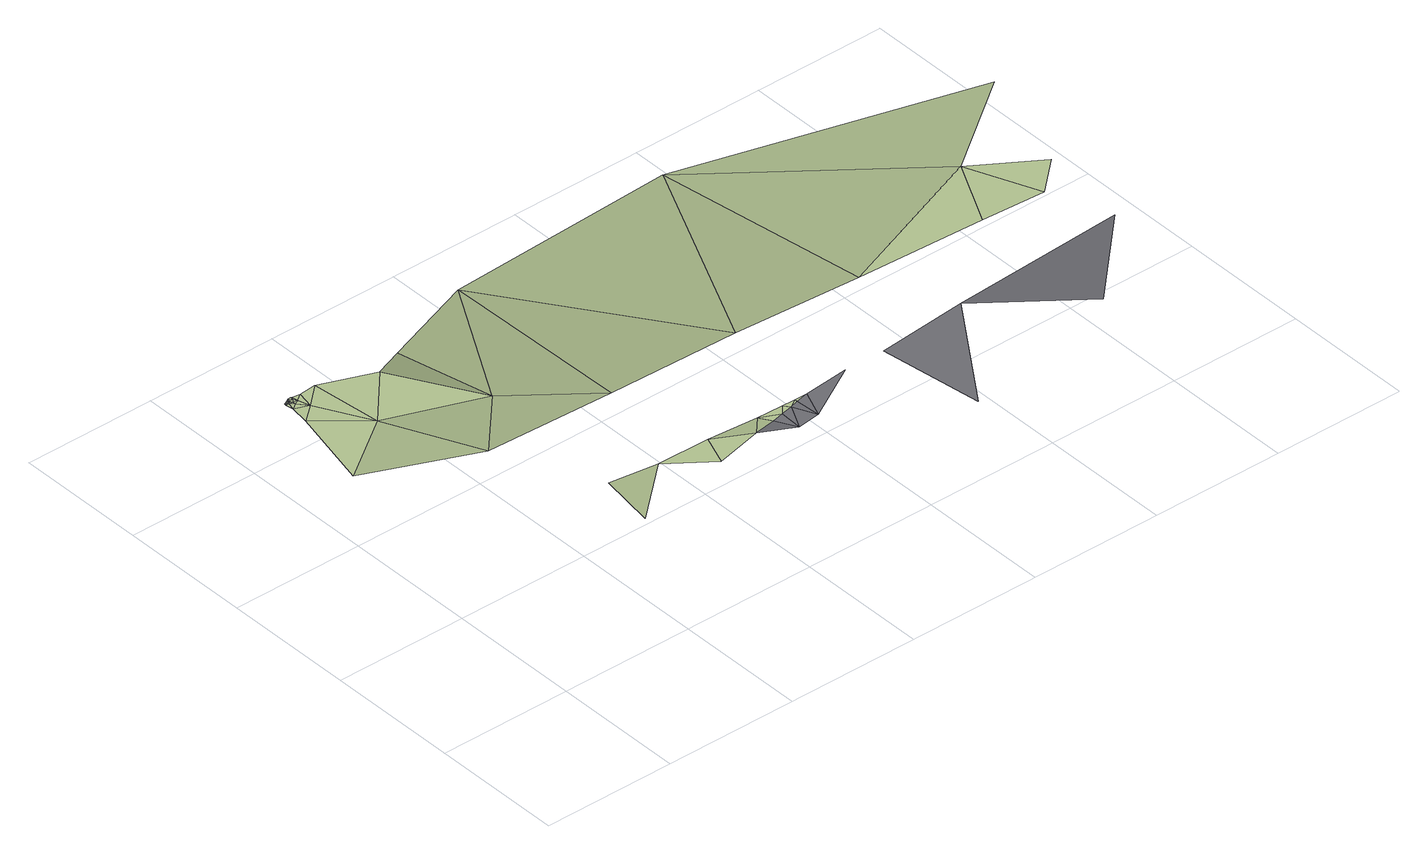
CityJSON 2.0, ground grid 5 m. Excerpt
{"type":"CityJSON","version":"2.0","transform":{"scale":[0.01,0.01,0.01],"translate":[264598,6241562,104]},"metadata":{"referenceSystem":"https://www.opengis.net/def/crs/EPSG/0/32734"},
"CityObjects":{
"terrain1":{"type":"TINRelief","geometry":[{"type":"CompositeSurface","lod":"1","boundaries":[[[0,1,2]],[[1,3,2]],[[4,5,0]],[[6,7,5]],[[6,8,7]],[[9,10,8]],[[9,8,6]],[[11,6,5]],[[12,9,6]],[[9,12,13]],[[14,12,6]],[[12,15,13]],[[6,11,14]],[[4,11,5]],[[13,15,16]],[[17,15,12]],[[17,12,14]],[[18,16,15]],[[18,15,17]],[[17,19,18]],[[20,17,14]],[[21,14,11]],[[4,0,2]],[[20,19,17]],[[20,14,21]],[[11,4,21]],[[22,19,20]],[[21,23,20]],[[20,23,22]],[[4,24,21]],[[21,24,23]],[[4,25,24]],[[25,4,2]],[[26,27,28]],[[3,29,2]],[[30,25,2]],[[30,2,29]],[[29,3,31]],[[32,33,28]],[[29,34,30]],[[33,32,35]],[[33,35,36]],[[36,35,37]],[[29,31,38]],[[38,34,29]],[[36,37,39]],[[36,39,40]],[[40,39,41]],[[41,42,40]],[[42,41,43]],[[43,44,42]],[[38,31,45]],[[46,38,45]],[[46,45,47]],[[46,47,48]],[[47,49,48]],[[49,50,48]],[[51,46,48]],[[52,48,50]]]}]},
"road1":{"type":"Road","attributes":{"highway":"primary","name":"Philip Kgosana Drive","surface":"asphalt","lanes":2,"width":4.4,"oneway":"yes"},"geometry":[{"type":"MultiSurface","lod":"1","boundaries":[[[53,37,35]],[[39,37,53]],[[41,39,53]],[[54,41,53]],[[41,54,43]],[[43,54,44]],[[44,54,55]],[[56,57,58]],[[58,59,60]]]}]}
},
"vertices":[
[153,1430,260],[69,1105,270],[324,1286,260],[414,859,340],[216,1482,260],[164,1504,260],[170,1532,260],[159,1532,260],[160,1536,260],[167,1543,260],[160,1540,260],[187,1520,260],[176,1537,260],[175,1547,260],[186,1531,260],[178,1544,260],[177,1548,260],[181,1542,260],[179,1549,260],[186,1553,260],[195,1543,260],[203,1528,260],[197,1555,260],[201,1553,260],[230,1546,260],[295,1553,260],[566,456,370],[532,241,370],[766,452,350],[673,1141,270],[496,1475,260],[913,849,330],[924,334,350],[966,447,350],[751,1688,90],[1104,376,350],[1166,443,340],[1194,398,340],[1109,1816,90],[1239,409,340],[1266,441,340],[1284,419,340],[1316,440,340],[1317,427,340],[1366,439,340],[1412,838,330],[1943,1806,140],[1911,827,310],[2540,1071,300],[2410,816,300],[2660,811,290],[2934,1371,270],[2787,926,290],
[1235,322,340],[1322,333,340],[1539,456,340],[1711,473,320],[1764,81,320],[2057,507,320],[2411,235,320],[2749,576,290]
]}
